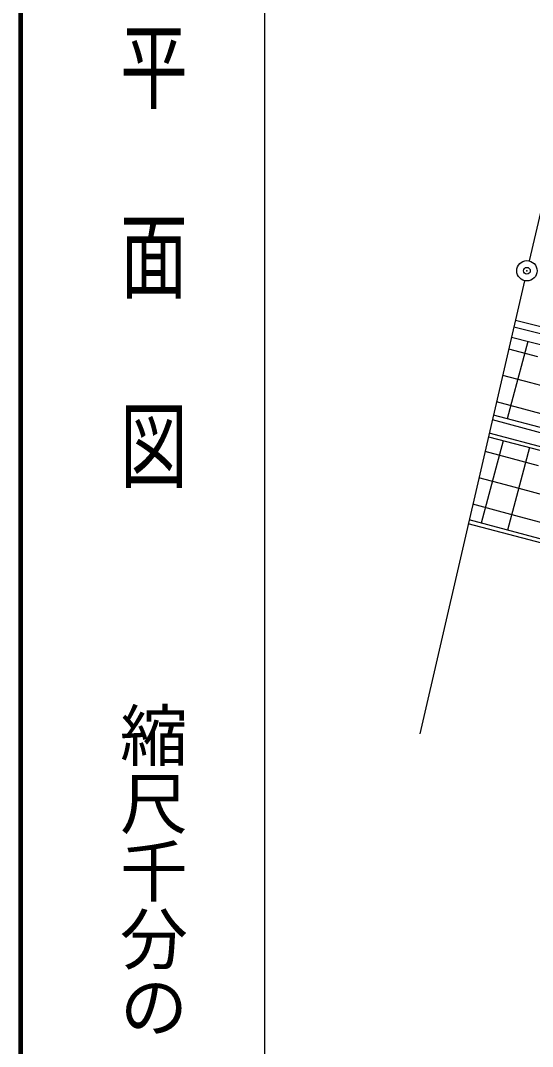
# Model space of a CAD drawing. Units: millimetres, scale not verified. Extents: x 40000 to 680000, y 20000 to 380000.
# Drawn here: x 40000 to 77779, y 265541 to 341270 of the extents above; entities that cross this region are included whole.
import ezdxf
from ezdxf.enums import TextEntityAlignment as Align

# ---------------------------------------------------------------- set-up
doc = ezdxf.new("R2010")
doc.units = ezdxf.units.MM
doc.header["$LTSCALE"] = 1000
doc.header["$PDMODE"] = 32
doc.header["$PDSIZE"] = 500
for name, color, linetype, lineweight in [('M-BGD', 7, 'Continuous', 25), ('M-BMK-SRVR', 3, 'Continuous', 25), ('M-TTL', 2, 'Continuous', 140), ('M-TTL-BAND', 7, 'Continuous', 25)]:
    doc.layers.add(name, color=color, linetype=linetype, lineweight=lineweight)
doc.layers.add('M-OTRS', color=6, linetype='Continuous')
doc.styles.add('@ＭＳ ゴシック', font='')
doc.styles.get('@ＭＳ ゴシック').set_extended_font_data('@MS Gothic')

msp = doc.modelspace()

# ---------------------------------------------------------------- linework, layer by layer
at = {"layer": 'M-BGD'}
for p, q in [((77443, 317589), (76947, 315739)), ((78171, 316446), (76031, 317020)), ((77654, 314515), (75580, 315070)), ((76947, 315739), (76429, 313807)), ((79585, 313997), (77654, 314515)), ((76429, 313807), (75909, 311868)), ((77136, 312583), (75128, 313121)), ((79068, 312065), (77136, 312583)), ((79292, 310595), (74819, 311786)), ((79040, 309627), (74594, 310811)), ((75620, 310251), (75075, 308219)), ((77556, 309751), (77007, 307702)), ((76300, 308926), (74282, 309467)), ((75075, 308219), (74558, 306288)), ((78232, 308409), (76300, 308926)), ((75783, 306995), (73831, 307518)), ((77007, 307702), (76490, 305770)), ((77714, 306477), (75783, 306995)), ((74558, 306288), (73992, 304175)), ((79646, 305959), (77714, 306477)), ((75265, 305063), (73380, 305568)), ((76490, 305770), (75924, 303658)), ((77197, 304545), (75265, 305063)), ((79129, 304028), (77197, 304545)), ((84160, 301182), (73042, 304109))]:
    msp.add_line(p, q, dxfattribs=at)
for points in [[(169710, 298412), (150177, 302697), (140329, 304670), (130521, 306687), (110956, 310959), (81709, 317816), (76522, 319130)], [(169603, 297923), (150074, 302208), (140228, 304180), (130417, 306198), (110846, 310471), (81591, 317330), (76410, 318643)], [(76237, 317894), (88537, 314783), (107859, 310024), (123321, 305941), (148978, 298808)], [(135910, 296088), (126276, 298670), (116712, 301467), (108995, 303764), (103726, 305388), (95484, 306786), (79202, 311007), (74906, 312130)], [(74532, 310532), (78977, 309383), (95310, 305188), (103451, 303814), (108570, 302341), (106747, 294774), (102027, 297596), (95559, 298720), (84121, 301467), (73098, 304413)]]:
    msp.add_lwpolyline(points, dxfattribs=at)
at = {"layer": 'M-BMK-SRVR'}
for p, q in [((83975, 351251), (77539, 323528)), ((77201, 322067), (69477, 288614))]:
    msp.add_line(p, q, dxfattribs=at)
msp.add_circle((77369, 322798), 750, dxfattribs=at)
at = {"layer": 'M-OTRS'}
msp.add_point((77369, 322798), dxfattribs=at)
at = {"layer": 'M-TTL'}
msp.add_line((40000, 380000), (40000, 20000), dxfattribs=at)
at = {"layer": 'M-TTL-BAND'}
msp.add_line((58000, 370000), (58000, 20000), dxfattribs=at)

# ---------------------------------------------------------------- texts
at = {"layer": 'M-TTL-BAND', "style": '@ＭＳ ゴシック', "width": 1.4}
msp.add_text('平  面  図', height=3666, rotation=270, dxfattribs=at).set_placement((49777, 306475), align=Align.MIDDLE_RIGHT)
at = {"layer": 'M-TTL-BAND', "style": '@ＭＳ ゴシック'}
msp.add_text('縮尺千分の一', height=3666, rotation=270, dxfattribs=at).set_placement((49777, 261030), align=Align.MIDDLE_RIGHT)

doc.saveas('drawing.dxf')
